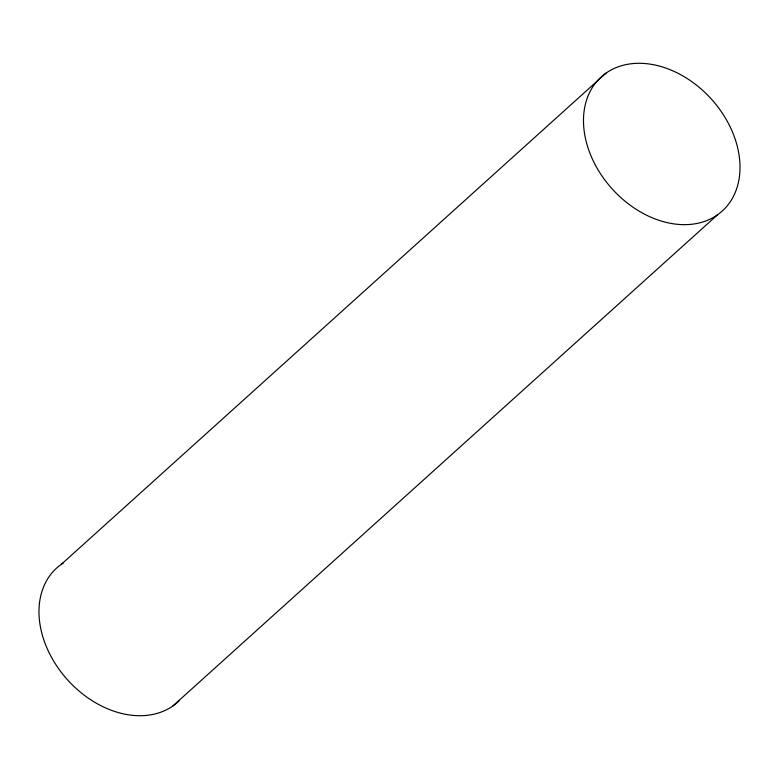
<?xml version="1.0" encoding="UTF-8"?>
<svg xmlns="http://www.w3.org/2000/svg" width="779" height="779" viewBox="0 0 779 779"><rect width="100%" height="100%" fill="white"/><g stroke="black" fill="none" stroke-linecap="round" stroke-linejoin="round"><path stroke-width="1.17" d="M61.531 564.152L606.062 73.08M172.938 705.92L717.469 214.848A90.325 66.926 48 0 0 681.547 75.174A90.325 66.926 48 0 0 586.275 141.885A90.325 66.926 48 0 0 717.469 214.848M179.228 700.691A90.325 66.926 48 0 1 64.715 676.61A90.325 66.926 48 0 1 63.469 562.857"/></g></svg>
